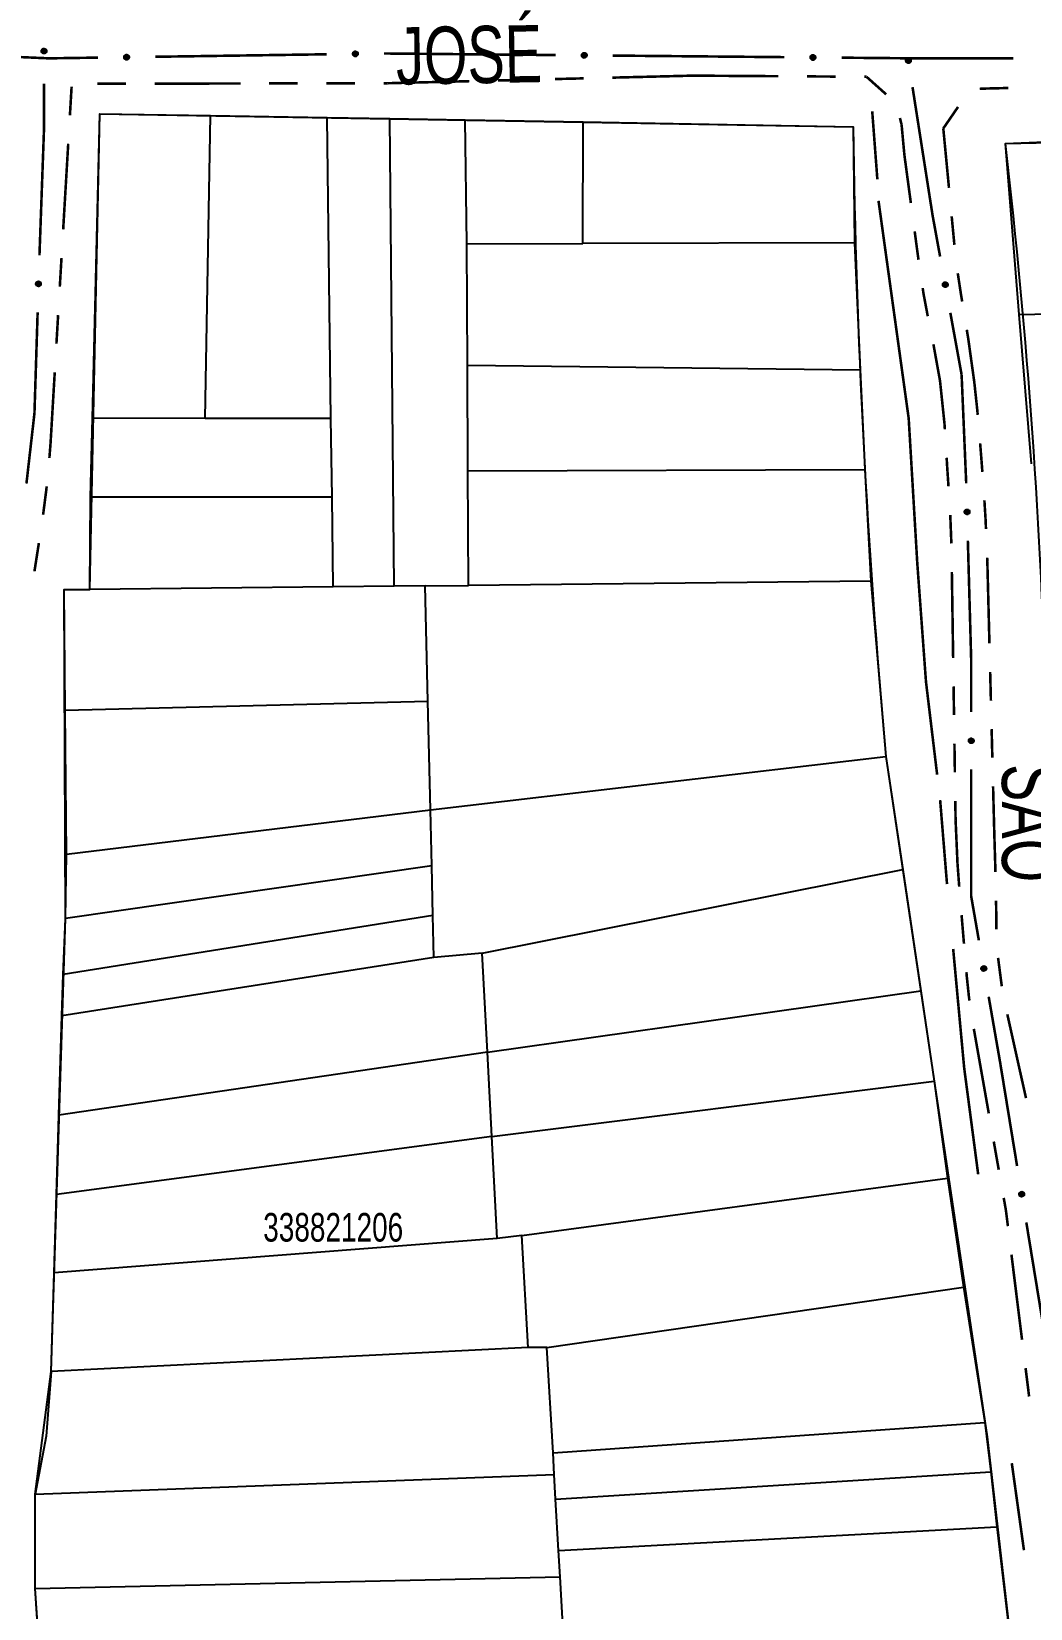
# Model space of a CAD drawing. Extents: x 203614 to 206284, y 4847494 to 4848495.
# Drawn here: x 204027.7 to 204097.5, y 4847728.4 to 4847838.7 of the extents above; entities that cross this region are included whole.
import ezdxf

# ---------------------------------------------------------------- set-up
doc = ezdxf.new("R2010")
doc.units = 0
doc.header["$LTSCALE"] = 1.5
doc.header["$MEASUREMENT"] = 0
doc.linetypes.add('PHANTOMX2', pattern=[5, 2.5, -0.5, 0.5, -0.5, 0.5, -0.5])
for name, color, linetype in [('CD-MALHA-LOTES', 40, 'CONTINUOUS'), ('CD_TXT_QUADRA', 7, 'CONTINUOUS'), ('HD-VALAS-DRENOS', 170, 'CONTINUOUS'), ('RU-QUADRAS', 210, 'CONTINUOUS'), ('SV-EIXO-RUA-N-PAV', 6, 'CONTINUOUS'), ('SV-RUA-NAO-PAV-S-GUIA-C-GUIA', 7, 'PHANTOMX2'), ('SV-TXT-RUA-N-PAV-S-GUIA-C-GUIA', 7, 'CONTINUOUS')]:
    doc.layers.add(name, color=color, linetype=linetype)
doc.styles.add('ARIAL', font='ARIAL.TTF')

msp = doc.modelspace()

# ---------------------------------------------------------------- linework, layer by layer
at = {"layer": 'CD-MALHA-LOTES', "flags": 128}
for points in [[(204031.95, 4847811.65), (204032.48, 4847832.94)], [(204032.48, 4847832.94), (204040.22, 4847832.82)], [(204039.83, 4847811.64), (204040.22, 4847832.82)], [(204040.22, 4847832.82), (204048.36, 4847832.68)], [(204048.63, 4847811.64), (204048.36, 4847832.68)], [(204048.36, 4847832.68), (204052.75, 4847832.6)], [(204052.75, 4847832.6), (204058.02, 4847832.51)], [(204053.05, 4847799.9), (204052.75, 4847832.6)], [(204058.02, 4847832.51), (204066.26, 4847832.36)], [(204058.13, 4847823.85), (204058.02, 4847832.51)], [(204066.25, 4847823.87), (204066.26, 4847832.36)], [(204066.26, 4847832.36), (204085.15, 4847832.02)], [(204085.15, 4847832.02), (204085.25, 4847823.91)], [(204095.79, 4847830.85), (204102.95, 4847831.16)], [(204096.76, 4847818.91), (204095.79, 4847830.85)], [(204058.13, 4847823.85), (204066.25, 4847823.87)], [(204058.17, 4847815.35), (204058.13, 4847823.85)], [(204085.25, 4847823.91), (204066.25, 4847823.87)], [(204085.25, 4847823.91), (204085.64, 4847815.04)], [(204096.76, 4847818.91), (204103.27, 4847819.04)], [(204097.61, 4847808.46), (204096.76, 4847818.91)], [(204058.21, 4847807.97), (204058.17, 4847815.35)], [(204058.17, 4847815.35), (204085.64, 4847815.04)], [(204085.64, 4847815.04), (204085.97, 4847808.06)], [(204031.82, 4847806.13), (204031.95, 4847811.65)], [(204039.83, 4847811.64), (204031.95, 4847811.65)], [(204048.63, 4847811.64), (204039.83, 4847811.64)], [(204048.71, 4847806.13), (204048.63, 4847811.64)], [(204058.21, 4847807.97), (204085.97, 4847808.06)], [(204058.25, 4847799.96), (204058.21, 4847807.97)], [(204085.97, 4847808.06), (204086.39, 4847800.27)], [(204031.77, 4847799.67), (204031.82, 4847806.13)], [(204048.71, 4847806.13), (204031.82, 4847806.13)], [(204048.79, 4847799.86), (204048.71, 4847806.13)], [(204053.05, 4847799.9), (204048.79, 4847799.86)], [(204055.22, 4847799.93), (204053.05, 4847799.9)], [(204055.22, 4847799.93), (204058.25, 4847799.96)], [(204055.41, 4847791.88), (204055.22, 4847799.93)], [(204086.39, 4847800.27), (204058.25, 4847799.96)], [(204086.39, 4847800.27), (204087.44, 4847788)], [(204029.97, 4847799.67), (204031.77, 4847799.67)], [(204030.05, 4847791.23), (204029.97, 4847799.67)], [(204048.79, 4847799.86), (204031.77, 4847799.67)], [(204030.05, 4847791.23), (204055.41, 4847791.88)], [(204030.15, 4847781.18), (204030.05, 4847791.23)], [(204055.59, 4847784.27), (204055.41, 4847791.88)], [(204055.59, 4847784.27), (204087.44, 4847788)], [(204087.44, 4847788), (204088.62, 4847780.11)], [(204030.15, 4847781.18), (204055.59, 4847784.27)], [(204055.68, 4847780.36), (204055.59, 4847784.27)], [(204030.07, 4847776.67), (204030.15, 4847781.18)], [(204055.68, 4847780.36), (204030.07, 4847776.67)], [(204055.76, 4847776.88), (204055.68, 4847780.36)], [(204059.2, 4847774.25), (204088.62, 4847780.11)], [(204088.62, 4847780.11), (204089.88, 4847771.61)], [(204055.76, 4847776.88), (204029.9, 4847772.77)], [(204055.83, 4847773.94), (204055.76, 4847776.88)], [(204029.9, 4847772.77), (204030.07, 4847776.67)], [(204055.83, 4847773.94), (204029.81, 4847769.86)], [(204059.2, 4847774.25), (204055.83, 4847773.94)], [(204059.57, 4847767.33), (204059.2, 4847774.25)], [(204029.81, 4847769.86), (204029.9, 4847772.77)], [(204059.57, 4847767.33), (204089.88, 4847771.61)], [(204089.88, 4847771.61), (204090.82, 4847765.3)], [(204029.61, 4847762.93), (204029.81, 4847769.86)], [(204059.57, 4847767.33), (204029.61, 4847762.93)], [(204059.88, 4847761.44), (204059.57, 4847767.33)], [(204059.88, 4847761.44), (204090.82, 4847765.3)], [(204090.82, 4847765.3), (204091.74, 4847758.53)], [(204029.44, 4847757.37), (204029.61, 4847762.93)], [(204059.88, 4847761.44), (204029.44, 4847757.37)], [(204060.26, 4847754.3), (204059.88, 4847761.44)], [(204061.99, 4847754.51), (204091.74, 4847758.53)], [(204091.74, 4847758.53), (204092.86, 4847750.91)], [(204029.28, 4847751.9), (204029.44, 4847757.37)], [(204060.26, 4847754.3), (204029.28, 4847751.9)], [(204061.99, 4847754.51), (204060.26, 4847754.3)], [(204062.43, 4847746.69), (204061.99, 4847754.51)], [(204029.07, 4847745.01), (204029.28, 4847751.9)], [(204063.73, 4847746.69), (204092.86, 4847750.91)], [(204092.86, 4847750.91), (204094.36, 4847741.45)], [(204062.43, 4847746.69), (204029.07, 4847745.01)], [(204063.73, 4847746.69), (204062.43, 4847746.69)], [(204064.16, 4847739.32), (204063.73, 4847746.69)], [(204029.07, 4847745.01), (204028.73, 4847740.49), (204027.94, 4847736.42)], [(204064.16, 4847739.32), (204094.36, 4847741.45)], [(204094.36, 4847741.45), (204094.77, 4847737.98)], [(204064.24, 4847737.81), (204064.16, 4847739.32)], [(204027.94, 4847736.42), (204064.24, 4847737.81)], [(204064.34, 4847736.07), (204064.24, 4847737.81)], [(204064.34, 4847736.07), (204094.77, 4847737.98)], [(204094.77, 4847737.98), (204095.2, 4847734.14)], [(204027.95, 4847729.84), (204027.94, 4847736.42)], [(204064.55, 4847732.5), (204064.34, 4847736.07)], [(204064.55, 4847732.5), (204095.2, 4847734.14)], [(204095.2, 4847734.14), (204096.31, 4847724.63)], [(204064.66, 4847730.65), (204064.55, 4847732.5)], [(204027.95, 4847729.84), (204064.66, 4847730.65)], [(204064.97, 4847725.23), (204064.66, 4847730.65)], [(204028.36, 4847723.71), (204027.95, 4847729.84)]]:
    msp.add_lwpolyline(points, dxfattribs=at)
at = {"layer": 'HD-VALAS-DRENOS', "const_width": 0.18, "flags": 128}
for points in [[(204086.84, 4847828.35), (204086.48, 4847833.11)], [(204091.02, 4847786.73), (204090.24, 4847793.22), (204089.63, 4847801.53), (204089.03, 4847811.64), (204086.92, 4847826.85)], [(204091.71, 4847779.08), (204091.23, 4847784.95)], [(204093.89, 4847758.79), (204092.91, 4847766.23), (204092.14, 4847774.55)], [(204097.09, 4847732.51), (204096.24, 4847738.6)]]:
    msp.add_lwpolyline(points, dxfattribs=at)
at = {"layer": 'RU-QUADRAS', "color": 6, "linetype": 'Continuous'}
msp.add_lwpolyline([(204027.95, 4847729.84), (204027.94, 4847736.42), (204029.07, 4847745.01), (204030.07, 4847776.67), (204029.97, 4847799.67), (204031.77, 4847799.67), (204032.48, 4847832.94), (204085.15, 4847832.02, 0.0194719882), (204087.44, 4847788), (204094.52, 4847740.43), (204098.13, 4847708.97), (204098.47, 4847690.96), (204099.57, 4847691.03), (204099.59, 4847686.27), (204091.74, 4847686.36), (204044.85, 4847684.53), (204044.98, 4847683.22), (204029.17, 4847682.6), (204028.93, 4847715)], format="xyb", close=True, dxfattribs=at)
msp.add_lwpolyline([(204098.66, 4847790.33, 0.0225696712), (204095.79, 4847830.85), (204128.1, 4847831.56)], format="xyb", dxfattribs=at)
at = {"layer": 'SV-EIXO-RUA-N-PAV', "flags": 128}
for points in [[(204028.417994, 4847837.221734), (204028.396439, 4847837.265637), (204028.386891, 4847837.307776), (204028.389043, 4847837.345215), (204028.399571, 4847837.377802), (204028.414097, 4847837.409928), (204028.435888, 4847837.439086), (204028.467243, 4847837.466091), (204028.511131, 4847837.488023), (204028.554941, 4847837.494967), (204028.591759, 4847837.494821), (204028.626371, 4847837.485799), (204028.657343, 4847837.471165), (204028.686883, 4847837.447528), (204028.713939, 4847837.415486), (204028.734925, 4847837.370822), (204028.744002, 4847837.329445), (204028.74097, 4847837.293287), (204028.731679, 4847837.258548), (204028.716457, 4847837.225928), (204028.694901, 4847837.197429), (204028.662591, 4847837.170245), (204028.618232, 4847837.150116), (204028.577067, 4847837.140592), (204028.540876, 4847837.143116), (204028.506881, 4847837.153032), (204028.474482, 4847837.167209), (204028.44426, 4847837.187894), (204028.417994, 4847837.221734)], [(204034.199313, 4847836.997277), (204034.232887, 4847837.032841), (204034.269015, 4847837.05654), (204034.304837, 4847837.067634), (204034.339048, 4847837.069183), (204034.374227, 4847837.066826), (204034.409169, 4847837.056625), (204034.445444, 4847837.036712), (204034.481355, 4847837.003283), (204034.503201, 4847836.964677), (204034.515956, 4847836.93014), (204034.519626, 4847836.89456), (204034.516763, 4847836.860424), (204034.504967, 4847836.824478), (204034.484428, 4847836.787915), (204034.449939, 4847836.752618), (204034.414361, 4847836.729626), (204034.379431, 4847836.719805), (204034.343637, 4847836.716343), (204034.307752, 4847836.71918), (204034.273509, 4847836.729391), (204034.236733, 4847836.750137), (204034.202346, 4847836.784639), (204034.179009, 4847836.819862), (204034.168701, 4847836.854645), (204034.166085, 4847836.889961), (204034.16802, 4847836.925273), (204034.176812, 4847836.960825), (204034.199313, 4847836.997277)], [(204050.19761, 4847837.230733), (204050.231184, 4847837.266297), (204050.267312, 4847837.289997), (204050.303134, 4847837.30109), (204050.337345, 4847837.30264), (204050.372523, 4847837.300283), (204050.407466, 4847837.290081), (204050.44374, 4847837.270169), (204050.479652, 4847837.236739), (204050.501498, 4847837.198134), (204050.514253, 4847837.163596), (204050.517922, 4847837.128016), (204050.51506, 4847837.093881), (204050.503263, 4847837.057935), (204050.482725, 4847837.021371), (204050.448236, 4847836.986074), (204050.412658, 4847836.963082), (204050.377727, 4847836.953262), (204050.341934, 4847836.949799), (204050.306049, 4847836.952636), (204050.271806, 4847836.962847), (204050.23503, 4847836.983593), (204050.200642, 4847837.018095), (204050.177306, 4847837.053318), (204050.166997, 4847837.088101), (204050.164382, 4847837.123417), (204050.166317, 4847837.158729), (204050.175109, 4847837.194281), (204050.19761, 4847837.230733)], [(204066.199423, 4847837.132014), (204066.233833, 4847837.166771), (204066.270513, 4847837.189606), (204066.306589, 4847837.199846), (204066.340827, 4847837.200583), (204066.375939, 4847837.197391), (204066.41063, 4847837.186363), (204066.446421, 4847837.165594), (204066.481529, 4847837.131322), (204066.502452, 4847837.092208), (204066.514383, 4847837.057378), (204066.517207, 4847837.02172), (204066.513535, 4847836.987663), (204066.500888, 4847836.952007), (204066.479487, 4847836.915941), (204066.44417, 4847836.881473), (204066.408056, 4847836.859333), (204066.372902, 4847836.850344), (204066.337037, 4847836.847732), (204066.301229, 4847836.85142), (204066.267238, 4847836.862442), (204066.230965, 4847836.884055), (204066.197406, 4847836.919364), (204066.174913, 4847836.955131), (204066.165433, 4847836.990149), (204066.163657, 4847837.025517), (204066.16643, 4847837.060773), (204066.176064, 4847837.096106), (204066.199423, 4847837.132014)], [(204082.198753, 4847836.985543), (204082.233162, 4847837.020299), (204082.269843, 4847837.043134), (204082.305918, 4847837.053375), (204082.340156, 4847837.054111), (204082.375269, 4847837.05092), (204082.409959, 4847837.039892), (204082.445751, 4847837.019123), (204082.480858, 4847836.98485), (204082.501781, 4847836.945737), (204082.513713, 4847836.910906), (204082.516536, 4847836.875249), (204082.512865, 4847836.841191), (204082.500218, 4847836.805535), (204082.478817, 4847836.76947), (204082.443499, 4847836.735002), (204082.407385, 4847836.712861), (204082.372232, 4847836.703873), (204082.336366, 4847836.701261), (204082.300558, 4847836.704949), (204082.266568, 4847836.715971), (204082.230294, 4847836.737584), (204082.196736, 4847836.772892), (204082.174243, 4847836.80866), (204082.164763, 4847836.843678), (204082.162986, 4847836.879046), (204082.165759, 4847836.914302), (204082.175393, 4847836.949635), (204082.198753, 4847836.985543)], [(204089.096544, 4847836.798972), (204089.136463, 4847836.770713), (204089.164992, 4847836.738264), (204089.180998, 4847836.70435), (204089.187327, 4847836.670694), (204089.189924, 4847836.635533), (204089.184722, 4847836.599506), (204089.17009, 4847836.560798), (204089.142024, 4847836.520555), (204089.106862, 4847836.493514), (204089.074453, 4847836.476044), (204089.039738, 4847836.467423), (204089.005539, 4847836.465473), (204088.968294, 4847836.472114), (204088.929213, 4847836.487325), (204088.88943, 4847836.516526), (204088.861679, 4847836.54853), (204088.847059, 4847836.581739), (204088.838613, 4847836.616694), (204088.836392, 4847836.652622), (204088.841703, 4847836.687958), (204088.857089, 4847836.72728), (204088.88643, 4847836.766163), (204088.918034, 4847836.794207), (204088.951029, 4847836.809289), (204088.98563, 4847836.816829), (204089.020864, 4847836.819863), (204089.057298, 4847836.81614), (204089.096544, 4847836.798972)], [(204028.070861, 4847820.905249), (204028.036883, 4847820.940427), (204028.014873, 4847820.977609), (204028.005442, 4847821.013904), (204028.005471, 4847821.04815), (204028.009446, 4847821.083182), (204028.021247, 4847821.117618), (204028.04281, 4847821.152936), (204028.077859, 4847821.187269), (204028.11743, 4847821.207312), (204028.152519, 4847821.218462), (204028.18823, 4847821.220488), (204028.222198, 4847821.216056), (204028.257562, 4847821.202615), (204028.29314, 4847821.180413), (204028.32681, 4847821.144335), (204028.348138, 4847821.107735), (204028.356338, 4847821.072389), (204028.358148, 4847821.036474), (204028.35366, 4847821.000758), (204028.341882, 4847820.967022), (204028.319463, 4847820.93124), (204028.283413, 4847820.89848), (204028.247152, 4847820.876791), (204028.211931, 4847820.868097), (204028.176532, 4847820.867111), (204028.141347, 4847820.870672), (204028.106238, 4847820.881093), (204028.070861, 4847820.905249)], [(204091.667064, 4847821.147093), (204091.707677, 4847821.119843), (204091.73701, 4847821.088117), (204091.753859, 4847821.054615), (204091.761028, 4847821.021128), (204091.764505, 4847820.986043), (204091.760205, 4847820.949896), (204091.746547, 4847820.910835), (204091.719496, 4847820.869902), (204091.685022, 4847820.84199), (204091.653061, 4847820.823714), (204091.618572, 4847820.814227), (204091.584432, 4847820.811421), (204091.547033, 4847820.817129), (204091.507583, 4847820.831357), (204091.467082, 4847820.859553), (204091.438539, 4847820.890853), (204091.423092, 4847820.923686), (204091.413775, 4847820.958418), (204091.410655, 4847820.99428), (204091.41508, 4847821.029738), (204091.429477, 4847821.069432), (204091.457837, 4847821.109038), (204091.488729, 4847821.137863), (204091.521337, 4847821.153766), (204091.555738, 4847821.16217), (204091.590885, 4847821.166084), (204091.6274, 4847821.163275), (204091.667064, 4847821.147093)], [(204093.217267, 4847805.243943), (204093.253276, 4847805.210847), (204093.277456, 4847805.175039), (204093.289027, 4847805.139368), (204093.291034, 4847805.105181), (204093.289147, 4847805.069974), (204093.279414, 4847805.034899), (204093.259987, 4847804.998361), (204093.22704, 4847804.962006), (204093.18873, 4847804.939647), (204093.154366, 4847804.926431), (204093.118838, 4847804.922287), (204093.084668, 4847804.924693), (204093.048567, 4847804.936008), (204093.011733, 4847804.956056), (204092.975978, 4847804.99007), (204092.952513, 4847805.025338), (204092.942227, 4847805.060134), (204092.938286, 4847805.095878), (204092.940643, 4847805.131798), (204092.950396, 4847805.166174), (204092.970648, 4847805.203225), (204093.004688, 4847805.23807), (204093.039596, 4847805.261875), (204093.074238, 4847805.272647), (204093.109516, 4847805.275734), (204093.144851, 4847805.274271), (204093.180517, 4847805.265955), (204093.217267, 4847805.243943)], [(204093.510081, 4847789.244959), (204093.545151, 4847789.210869), (204093.568321, 4847789.174399), (204093.578891, 4847789.138419), (204093.579941, 4847789.104189), (204093.577071, 4847789.069049), (204093.566361, 4847789.034259), (204093.545921, 4847788.998279), (204093.511971, 4847788.962859), (204093.473051, 4847788.941579), (204093.438331, 4847788.929329), (204093.402701, 4847788.926179), (204093.368611, 4847788.929539), (204093.332841, 4847788.941859), (204093.296581, 4847788.962929), (204093.261791, 4847788.997929), (204093.239321, 4847789.033839), (204093.230011, 4847789.068909), (204093.227071, 4847789.104749), (204093.230431, 4847789.140589), (204093.241141, 4847789.174679), (204093.262421, 4847789.211149), (204093.297421, 4847789.245029), (204093.332981, 4847789.267849), (204093.367911, 4847789.277649), (204093.403261, 4847789.279749), (204093.438541, 4847789.277299), (204093.473961, 4847789.267989), (204093.510081, 4847789.244959)], [(204094.36419, 4847773.337854), (204094.404592, 4847773.310291), (204094.433678, 4847773.278339), (204094.450268, 4847773.244708), (204094.457178, 4847773.211166), (204094.460383, 4847773.176055), (204094.455804, 4847773.139943), (204094.441844, 4847773.100988), (204094.414478, 4847773.060266), (204094.379789, 4847773.032621), (204094.347687, 4847773.014593), (204094.313127, 4847773.005373), (204094.278966, 4847773.002831), (204094.241612, 4847773.008828), (204094.202273, 4847773.023361), (204094.161992, 4847773.051869), (204094.133691, 4847773.083389), (204094.118499, 4847773.11634), (204094.10945, 4847773.151143), (204094.106608, 4847773.187028), (204094.111307, 4847773.222451), (204094.126011, 4847773.262032), (204094.154675, 4847773.301418), (204094.18579, 4847773.330003), (204094.218519, 4847773.345654), (204094.252984, 4847773.353791), (204094.288161, 4847773.357433), (204094.324653, 4847773.354342), (204094.36419, 4847773.337854)], [(204097.018393, 4847757.558604), (204097.058509, 4847757.530628), (204097.087267, 4847757.49838), (204097.103511, 4847757.46458), (204097.110077, 4847757.430969), (204097.112922, 4847757.395827), (204097.107973, 4847757.359764), (204097.093614, 4847757.320955), (204097.065832, 4847757.280515), (204097.030861, 4847757.253227), (204096.998576, 4847757.235529), (204096.963923, 4847757.226664), (204096.929738, 4847757.224472), (204096.892448, 4847757.230852), (204096.85326, 4847757.245787), (204096.813273, 4847757.274707), (204096.785297, 4847757.306515), (204096.770443, 4847757.33962), (204096.761752, 4847757.374514), (204096.759278, 4847757.410426), (204096.764339, 4847757.445799), (204096.779448, 4847757.485228), (204096.808515, 4847757.524317), (204096.839921, 4847757.552582), (204096.872809, 4847757.567896), (204096.907355, 4847757.57568), (204096.942568, 4847757.578962), (204096.979026, 4847757.575496), (204097.018393, 4847757.558604)]]:
    msp.add_lwpolyline(points, close=True, dxfattribs=at)
for points in [[(204028.386891, 4847837.307776), (204028.414097, 4847837.409928)], [(204028.390892, 4847837.289635), (204028.422943, 4847837.415839)], [(204028.396439, 4847837.265637), (204028.435888, 4847837.439086)], [(204028.407225, 4847837.246125), (204028.449474, 4847837.445483)], [(204028.417994, 4847837.221734), (204028.467243, 4847837.466091)], [(204028.433103, 4847837.205001), (204028.489772, 4847837.473105)], [(204028.44426, 4847837.187894), (204028.511131, 4847837.488023)], [(204028.461096, 4847837.181959), (204028.531079, 4847837.487327)], [(204028.474482, 4847837.167209), (204028.554941, 4847837.494967)], [(204028.490924, 4847837.164056), (204028.569997, 4847837.49081)], [(204028.506881, 4847837.153032), (204028.591759, 4847837.494821)], [(204028.525159, 4847837.150375), (204028.610934, 4847837.487775)], [(204028.540876, 4847837.143116), (204028.626371, 4847837.485799)], [(204028.560864, 4847837.144863), (204028.641314, 4847837.475471)], [(204028.577067, 4847837.140592), (204028.657343, 4847837.471165)], [(204028.599323, 4847837.147061), (204028.67151, 4847837.45454)], [(204028.618232, 4847837.150116), (204028.686883, 4847837.447528)], [(204028.640263, 4847837.164311), (204028.699868, 4847837.428468)], [(204028.662591, 4847837.170245), (204028.713939, 4847837.415486)], [(204028.678358, 4847837.189823), (204028.722259, 4847837.385692)], [(204028.694901, 4847837.197429), (204028.734925, 4847837.370822)], [(204028.70654, 4847837.215979), (204028.737765, 4847837.343927)], [(204028.716457, 4847837.225928), (204028.744002, 4847837.329445)], [(204034.166085, 4847836.889961), (204034.515956, 4847836.93014)], [(204034.16802, 4847836.925273), (204034.503201, 4847836.964677)], [(204034.168701, 4847836.854645), (204034.519626, 4847836.89456)], [(204034.169997, 4847836.871909), (204034.516071, 4847836.909711)], [(204034.170824, 4847836.908767), (204034.504578, 4847836.949119)], [(204034.176812, 4847836.960825), (204034.481355, 4847837.003283)], [(204034.177148, 4847836.942976), (204034.487688, 4847836.984354)], [(204034.177336, 4847836.836535), (204034.515184, 4847836.876946)], [(204034.179009, 4847836.819862), (204034.516763, 4847836.860424)], [(204034.188929, 4847836.977265), (204034.459903, 4847837.018065)], [(204034.192862, 4847836.80128), (204034.506151, 4847836.841333)], [(204034.199313, 4847836.997277), (204034.445444, 4847837.036712)], [(204034.202346, 4847836.784639), (204034.504967, 4847836.824478)], [(204034.218388, 4847837.015906), (204034.419918, 4847837.04614)], [(204034.223356, 4847836.768973), (204034.491661, 4847836.80564)], [(204034.232887, 4847837.032841), (204034.409169, 4847837.056625)], [(204034.236733, 4847836.750137), (204034.484428, 4847836.787915)], [(204034.253424, 4847837.046439), (204034.382861, 4847837.06061)], [(204034.260593, 4847836.742223), (204034.459433, 4847836.769689)], [(204034.269015, 4847837.05654), (204034.374227, 4847837.066826)], [(204034.273509, 4847836.729391), (204034.449939, 4847836.752618)], [(204034.294961, 4847836.724984), (204034.425742, 4847836.740539)], [(204034.307752, 4847836.71918), (204034.414361, 4847836.729626)], [(204050.164382, 4847837.123417), (204050.514253, 4847837.163596)], [(204050.166317, 4847837.158729), (204050.501498, 4847837.198134)], [(204050.166997, 4847837.088101), (204050.517922, 4847837.128016)], [(204050.168294, 4847837.105366), (204050.514367, 4847837.143168)], [(204050.16912, 4847837.142224), (204050.502875, 4847837.182575)], [(204050.175109, 4847837.194281), (204050.479652, 4847837.236739)], [(204050.175444, 4847837.176433), (204050.485985, 4847837.21781)], [(204050.175633, 4847837.069991), (204050.513481, 4847837.110403)], [(204050.177306, 4847837.053318), (204050.51506, 4847837.093881)], [(204050.187226, 4847837.210721), (204050.4582, 4847837.251521)], [(204050.191159, 4847837.034736), (204050.504448, 4847837.07479)], [(204050.19761, 4847837.230733), (204050.44374, 4847837.270169)], [(204050.200642, 4847837.018095), (204050.503263, 4847837.057935)], [(204050.216685, 4847837.249362), (204050.418215, 4847837.279596)], [(204050.221653, 4847837.002429), (204050.489957, 4847837.039097)], [(204050.231184, 4847837.266297), (204050.407466, 4847837.290081)], [(204050.23503, 4847836.983593), (204050.482725, 4847837.021371)], [(204050.251721, 4847837.279896), (204050.381157, 4847837.294067)], [(204050.258889, 4847836.975679), (204050.45773, 4847837.003145)], [(204050.267312, 4847837.289997), (204050.372523, 4847837.300283)], [(204050.271806, 4847836.962847), (204050.448236, 4847836.986074)], [(204050.293258, 4847836.95844), (204050.424039, 4847836.973995)], [(204050.306049, 4847836.952636), (204050.412658, 4847836.963082)], [(204066.163657, 4847837.025517), (204066.514383, 4847837.057378)], [(204066.165433, 4847836.990149), (204066.517207, 4847837.02172)], [(204066.16643, 4847837.060773), (204066.502452, 4847837.092208)], [(204066.167139, 4847837.007378), (204066.514013, 4847837.036952)], [(204066.168841, 4847837.044206), (204066.503459, 4847837.076622)], [(204066.173636, 4847836.971839), (204066.512349, 4847837.004218)], [(204066.174913, 4847836.955131), (204066.513535, 4847836.987663)], [(204066.175975, 4847837.078255), (204066.487411, 4847837.112248)], [(204066.176064, 4847837.096106), (204066.481529, 4847837.131322)], [(204066.188321, 4847836.936226), (204066.502473, 4847836.968829)], [(204066.188568, 4847837.112254), (204066.460434, 4847837.146609)], [(204066.197406, 4847836.919364), (204066.500888, 4847836.952007)], [(204066.199423, 4847837.132014), (204066.446421, 4847837.165594)], [(204066.218039, 4847836.903204), (204066.487139, 4847836.93349)], [(204066.218936, 4847837.150185), (204066.421126, 4847837.175625)], [(204066.230965, 4847836.884055), (204066.479487, 4847836.915941)], [(204066.233833, 4847837.166771), (204066.41063, 4847837.186363)], [(204066.25463, 4847836.875577), (204066.454067, 4847836.898314)], [(204066.254687, 4847837.179878), (204066.384423, 4847837.190972)], [(204066.267238, 4847836.862442), (204066.44417, 4847836.881473)], [(204066.270513, 4847837.189606), (204066.375939, 4847837.197391)], [(204066.288579, 4847836.857527), (204066.419693, 4847836.869972)], [(204066.301229, 4847836.85142), (204066.408056, 4847836.859333)], [(204082.162986, 4847836.879046), (204082.513713, 4847836.910906)], [(204082.164763, 4847836.843678), (204082.516536, 4847836.875249)], [(204082.165759, 4847836.914302), (204082.501781, 4847836.945737)], [(204082.166468, 4847836.860907), (204082.513342, 4847836.890481)], [(204082.16817, 4847836.897735), (204082.502789, 4847836.93015)], [(204082.172966, 4847836.825368), (204082.511678, 4847836.857746)], [(204082.174243, 4847836.80866), (204082.512865, 4847836.841191)], [(204082.175305, 4847836.931784), (204082.48674, 4847836.965776)], [(204082.175393, 4847836.949635), (204082.480858, 4847836.98485)], [(204082.18765, 4847836.789754), (204082.501802, 4847836.822358)], [(204082.187897, 4847836.965783), (204082.459763, 4847837.000138)], [(204082.196736, 4847836.772892), (204082.500218, 4847836.805535)], [(204082.198753, 4847836.985543), (204082.445751, 4847837.019123)], [(204082.217369, 4847836.756733), (204082.486468, 4847836.787019)], [(204082.218265, 4847837.003713), (204082.420456, 4847837.029154)], [(204082.230294, 4847836.737584), (204082.478817, 4847836.76947)], [(204082.233162, 4847837.020299), (204082.409959, 4847837.039892)], [(204082.253959, 4847836.729106), (204082.453396, 4847836.751843)], [(204082.254016, 4847837.033407), (204082.383753, 4847837.0445)], [(204082.266568, 4847836.715971), (204082.443499, 4847836.735002)], [(204082.269843, 4847837.043134), (204082.375269, 4847837.05092)], [(204082.287909, 4847836.711056), (204082.419022, 4847836.723501)], [(204082.300558, 4847836.704949), (204082.407385, 4847836.712861)], [(204088.836392, 4847836.652622), (204088.861679, 4847836.54853)], [(204088.840346, 4847836.666101), (204088.874079, 4847836.538791)], [(204088.841703, 4847836.687958), (204088.88943, 4847836.516526)], [(204088.852598, 4847836.702546), (204088.907663, 4847836.509518)], [(204088.857089, 4847836.72728), (204088.929213, 4847836.487325)], [(204088.873864, 4847836.743164), (204088.947777, 4847836.482648)], [(204088.88643, 4847836.766163), (204088.968294, 4847836.472114)], [(204088.901578, 4847836.777886), (204088.985149, 4847836.473304)], [(204088.918034, 4847836.794207), (204089.005539, 4847836.465473)], [(204088.934309, 4847836.7982), (204089.021677, 4847836.469352)], [(204088.951029, 4847836.809289), (204089.039738, 4847836.467423)], [(204088.968305, 4847836.810426), (204089.054242, 4847836.473067)], [(204088.98563, 4847836.816829), (204089.074453, 4847836.476044)], [(204089.004915, 4847836.814773), (204089.09165, 4847836.489969)], [(204089.020864, 4847836.819863), (204089.106862, 4847836.493514)], [(204089.039673, 4847836.813307), (204089.12417, 4847836.511632)], [(204089.057298, 4847836.81614), (204089.142024, 4847836.520555)], [(204089.075274, 4847836.806447), (204089.153653, 4847836.543868)], [(204089.096544, 4847836.798972), (204089.17009, 4847836.560798)], [(204089.117663, 4847836.782696), (204089.175846, 4847836.587393)], [(204089.136463, 4847836.770713), (204089.184722, 4847836.599506)], [(204089.152806, 4847836.752286), (204089.18498, 4847836.626113)], [(204089.164992, 4847836.738264), (204089.189924, 4847836.635533)], [(204028.014873, 4847820.977609), (204028.009446, 4847821.083182)], [(204028.024244, 4847820.961569), (204028.016054, 4847821.091521)], [(204028.036883, 4847820.940427), (204028.021247, 4847821.117618)], [(204028.053131, 4847820.925163), (204028.032217, 4847821.127872)], [(204028.070861, 4847820.905249), (204028.04281, 4847821.152936)], [(204028.090373, 4847820.893955), (204028.062104, 4847821.166521)], [(204028.106238, 4847820.881093), (204028.077859, 4847821.187269)], [(204028.124083, 4847820.880605), (204028.09706, 4847821.192723)], [(204028.141347, 4847820.870672), (204028.11743, 4847821.207312)], [(204028.157964, 4847820.872712), (204028.133036, 4847821.207971)], [(204028.176532, 4847820.867111), (204028.152519, 4847821.218462)], [(204028.194745, 4847820.870187), (204028.172931, 4847821.217635)], [(204028.211931, 4847820.868097), (204028.18823, 4847821.220488)], [(204028.23042, 4847820.875889), (204028.20562, 4847821.21524)], [(204028.247152, 4847820.876791), (204028.222198, 4847821.216056)], [(204028.266352, 4847820.889773), (204028.240779, 4847821.204575)], [(204028.283413, 4847820.89848), (204028.257562, 4847821.202615)], [(204028.30003, 4847820.918746), (204028.275766, 4847821.188455)], [(204028.319463, 4847820.93124), (204028.29314, 4847821.180413)], [(204028.328468, 4847820.95471), (204028.310195, 4847821.154605)], [(204028.341882, 4847820.967022), (204028.32681, 4847821.144335)], [(204028.347273, 4847820.988248), (204028.337761, 4847821.119607)], [(204028.35366, 4847821.000758), (204028.348138, 4847821.107735)], [(204091.410655, 4847820.99428), (204091.438539, 4847820.890853)], [(204091.414271, 4847821.007853), (204091.451179, 4847820.881428)], [(204091.41508, 4847821.029738), (204091.467082, 4847820.859553)], [(204091.425607, 4847821.044594), (204091.485485, 4847820.853004)], [(204091.429477, 4847821.069432), (204091.507583, 4847820.831357)], [(204091.44585, 4847821.085732), (204091.526259, 4847820.827147)], [(204091.457837, 4847821.109038), (204091.547033, 4847820.817129)], [(204091.472687, 4847821.121136), (204091.563853, 4847820.81874)], [(204091.488729, 4847821.137863), (204091.584432, 4847820.811421)], [(204091.504899, 4847821.142262), (204091.600468, 4847820.815704)], [(204091.521337, 4847821.153766), (204091.618572, 4847820.814227)], [(204091.538578, 4847821.155335), (204091.632931, 4847820.820232)], [(204091.555738, 4847821.16217), (204091.653061, 4847820.823714)], [(204091.575068, 4847821.160597), (204091.669904, 4847820.838065)], [(204091.590885, 4847821.166084), (204091.685022, 4847820.84199)], [(204091.609852, 4847821.160001), (204091.701871, 4847820.860535)], [(204091.6274, 4847821.163275), (204091.719496, 4847820.869902)], [(204091.645614, 4847821.154035), (204091.730539, 4847820.893499)], [(204091.667064, 4847821.147093), (204091.746547, 4847820.910835)], [(204091.688583, 4847821.131351), (204091.751636, 4847820.937566)], [(204091.707677, 4847821.119843), (204091.760205, 4847820.949896)], [(204091.724476, 4847821.10183), (204091.759797, 4847820.976502)], [(204091.73701, 4847821.088117), (204091.764505, 4847820.986043)], [(204092.940643, 4847805.131798), (204092.952513, 4847805.025338)], [(204092.946276, 4847805.144666), (204092.963577, 4847805.014104)], [(204092.950396, 4847805.166174), (204092.975978, 4847804.99007)], [(204092.963054, 4847805.179261), (204092.993174, 4847804.980805)], [(204092.970648, 4847805.203225), (204093.011733, 4847804.956056)], [(204092.989304, 4847805.216852), (204093.029553, 4847804.949061)], [(204093.004688, 4847805.23807), (204093.048567, 4847804.936008)], [(204093.021201, 4847805.247775), (204093.065437, 4847804.935049)], [(204093.039596, 4847805.261875), (204093.084668, 4847804.924693)], [(204093.056245, 4847805.26377), (204093.101167, 4847804.926492)], [(204093.074238, 4847805.272647), (204093.118838, 4847804.922287)], [(204093.091518, 4847805.271582), (204093.133941, 4847804.926044)], [(204093.109516, 4847805.275734), (204093.154366, 4847804.926431)], [(204093.128384, 4847805.271247), (204093.173192, 4847804.938062)], [(204093.144851, 4847805.274271), (204093.18873, 4847804.939647)], [(204093.162675, 4847805.265381), (204093.208198, 4847804.955421)], [(204093.180517, 4847805.265955), (204093.22704, 4847804.962006)], [(204093.197118, 4847805.254058), (204093.241535, 4847804.983654)], [(204093.217267, 4847805.243943), (204093.259987, 4847804.998361)], [(204093.236148, 4847805.225118), (204093.269073, 4847805.024011)], [(204093.253276, 4847805.210847), (204093.279414, 4847805.034899)], [(204093.267148, 4847805.190494), (204093.283047, 4847805.061258)], [(204093.277456, 4847805.175039), (204093.289147, 4847805.069974)], [(204093.230431, 4847789.140589), (204093.239321, 4847789.033839)], [(204093.236421, 4847789.153294), (204093.250066, 4847789.0223)], [(204093.241141, 4847789.174679), (204093.261791, 4847788.997929)], [(204093.25416, 4847789.187407), (204093.278721, 4847788.988187)], [(204093.262421, 4847789.211149), (204093.296581, 4847788.962929)], [(204093.28145, 4847789.224249), (204093.314199, 4847788.955438)], [(204093.297421, 4847789.245029), (204093.332841, 4847788.941859)], [(204093.314199, 4847789.254269), (204093.349676, 4847788.940428)], [(204093.332981, 4847789.267849), (204093.368611, 4847788.929539)], [(204093.349676, 4847789.269278), (204093.385154, 4847788.930877)], [(204093.367911, 4847789.277649), (204093.402701, 4847788.926179)], [(204093.385154, 4847789.276101), (204093.417903, 4847788.929512)], [(204093.403261, 4847789.279749), (204093.438331, 4847788.929329)], [(204093.421996, 4847789.274736), (204093.457474, 4847788.940428)], [(204093.438541, 4847789.277299), (204093.473051, 4847788.941579)], [(204093.456109, 4847789.267914), (204093.492951, 4847788.956803)], [(204093.473961, 4847789.267989), (204093.511971, 4847788.962859)], [(204093.490222, 4847789.255633), (204093.527064, 4847788.984093)], [(204093.510081, 4847789.244959), (204093.545921, 4847788.998279)], [(204093.528429, 4847789.225614), (204093.555719, 4847789.023664)], [(204093.545151, 4847789.210869), (204093.566361, 4847789.034259)], [(204093.558448, 4847789.190136), (204093.570729, 4847789.060506)], [(204093.568321, 4847789.174399), (204093.577071, 4847789.069049)], [(204094.106608, 4847773.187028), (204094.133691, 4847773.083389)], [(204094.110329, 4847773.200573), (204094.146258, 4847773.073866)], [(204094.111307, 4847773.222451), (204094.161992, 4847773.051869)], [(204094.121948, 4847773.237225), (204094.180344, 4847773.045178)], [(204094.126011, 4847773.262032), (204094.202273, 4847773.023361)], [(204094.142509, 4847773.278205), (204094.220916, 4847773.019006)], [(204094.154675, 4847773.301418), (204094.241612, 4847773.008828)], [(204094.169618, 4847773.3134), (204094.258444, 4847773.010309)], [(204094.18579, 4847773.330003), (204094.278966, 4847773.002831)], [(204094.201993, 4847773.334277), (204094.295034, 4847773.006989)], [(204094.218519, 4847773.345654), (204094.313127, 4847773.005373)], [(204094.235772, 4847773.347089), (204094.327531, 4847773.011267)], [(204094.252984, 4847773.353791), (204094.347687, 4847773.014593)], [(204094.272302, 4847773.352069), (204094.364641, 4847773.028814)], [(204094.288161, 4847773.357433), (204094.379789, 4847773.032621)], [(204094.30708, 4847773.351204), (204094.396781, 4847773.051035)], [(204094.324653, 4847773.354342), (204094.414478, 4847773.060266)], [(204094.342794, 4847773.344961), (204094.425703, 4847773.083776)], [(204094.36419, 4847773.337854), (204094.441844, 4847773.100988)], [(204094.385587, 4847773.321946), (204094.44714, 4847773.127679)], [(204094.404592, 4847773.310291), (204094.455804, 4847773.139943)], [(204094.421251, 4847773.292148), (204094.455602, 4847773.166551)], [(204094.433678, 4847773.278339), (204094.460383, 4847773.176055)], [(204096.759278, 4847757.410426), (204096.785297, 4847757.306515)], [(204096.763137, 4847757.423932), (204096.797765, 4847757.296863)], [(204096.764339, 4847757.445799), (204096.813273, 4847757.274707)], [(204096.775131, 4847757.460463), (204096.831555, 4847757.267828)], [(204096.779448, 4847757.485228), (204096.85326, 4847757.245787)], [(204096.796111, 4847757.50123), (204096.871857, 4847757.241241)], [(204096.808515, 4847757.524317), (204096.892448, 4847757.230852)], [(204096.82358, 4847757.536146), (204096.909294, 4847757.23216)], [(204096.839921, 4847757.552582), (204096.929738, 4847757.224472)], [(204096.856167, 4847757.55669), (204096.945848, 4847757.228465)], [(204096.872809, 4847757.567896), (204096.963923, 4847757.226664)], [(204096.890076, 4847757.569155), (204096.978387, 4847757.232409)], [(204096.907355, 4847757.57568), (204096.998576, 4847757.235529)], [(204096.926655, 4847757.57376), (204097.015675, 4847757.249575)], [(204096.942568, 4847757.578962), (204097.030861, 4847757.253227)], [(204096.961422, 4847757.572538), (204097.048041, 4847757.271466)], [(204096.979026, 4847757.575496), (204097.065832, 4847757.280515)], [(204096.997071, 4847757.56593), (204097.077297, 4847757.303909)], [(204097.018393, 4847757.558604), (204097.093614, 4847757.320955)], [(204097.039625, 4847757.542477), (204097.099183, 4847757.34759)], [(204097.058509, 4847757.530628), (204097.107973, 4847757.359764)], [(204097.074982, 4847757.512315), (204097.108043, 4847757.386373)], [(204097.087267, 4847757.49838), (204097.112922, 4847757.395827)]]:
    msp.add_lwpolyline(points, dxfattribs=at)
at = {"layer": 'SV-EIXO-RUA-N-PAV', "const_width": 0.18, "flags": 128}
for points in [[(204020.353361, 4847837.184662), (204028.345703, 4847836.834706)], [(204028.345703, 4847836.834706), (204028.91, 4847836.81)], [(204028.91, 4847836.81), (204032.344797, 4847836.860123)], [(204036.344371, 4847836.918487), (204048.343094, 4847837.093579)], [(204052.342677, 4847837.148785), (204064.342174, 4847837.038932)], [(204068.342006, 4847837.002314), (204080.341503, 4847836.89246)], [(204084.341336, 4847836.855843), (204089.341126, 4847836.81007)], [(204089.341126, 4847836.81007), (204089.35, 4847836.81)], [(204089.35, 4847836.81), (204096.341126, 4847836.810558)], [(204028.57, 4847831.92), (204028.57, 4847835.03858)], [(204089.298384, 4847834.797072), (204090.689785, 4847825.905278)], [(204028.538342, 4847831.039149), (204028.57, 4847831.92)], [(204028.251001, 4847823.044311), (204028.538342, 4847831.039149)], [(204090.689785, 4847825.905278), (204090.7, 4847825.84)], [(204090.7, 4847825.84), (204091.225977, 4847822.953604)], [(204027.9, 4847811.99), (204028.122407, 4847819.046383)], [(204091.943073, 4847819.018408), (204092.660169, 4847815.083211)], [(204092.660169, 4847815.083211), (204092.73, 4847814.7)], [(204092.73, 4847814.7), (204093.052934, 4847807.096376)], [(204027.79343, 4847811.055947), (204027.9, 4847811.99)], [(204027.339996, 4847807.081731), (204027.79343, 4847811.055947)], [(204093.167144, 4847803.098024), (204093.390741, 4847795.101149)], [(204093.390741, 4847795.101149), (204093.4, 4847794.77)], [(204093.4, 4847794.77), (204093.4, 4847791.101278)], [(204093.4, 4847787.101278), (204093.4, 4847779.101278)], [(204093.4, 4847779.101278), (204093.4, 4847778.23)], [(204093.4, 4847778.23), (204093.937084, 4847775.147722)], [(204094.623733, 4847771.207098), (204095.310382, 4847767.266475)], [(204095.310382, 4847767.266475), (204095.43, 4847766.58)], [(204095.43, 4847766.58), (204096.609861, 4847759.372755)], [(204097.256079, 4847755.425299), (204098.38696, 4847748.517253)]]:
    msp.add_lwpolyline(points, dxfattribs=at)
at = {"layer": 'SV-RUA-NAO-PAV-S-GUIA-C-GUIA', "const_width": 0.18, "flags": 128}
for points in [[(204048.308385, 4847835.062259), (204050.308382, 4847835.065884)], [(204052.308379, 4847835.069509), (204052.61, 4847835.07)], [(204052.61, 4847835.07), (204058.306617, 4847835.211681)], [(204060.305998, 4847835.261408), (204062.30538, 4847835.311135)], [(204064.304762, 4847835.360862), (204066.304143, 4847835.410589)], [(204068.303525, 4847835.460316), (204073.301979, 4847835.584633)], [(204073.301979, 4847835.584633), (204073.92, 4847835.6)], [(204073.92, 4847835.6), (204079.91987, 4847835.56052)], [(204081.919827, 4847835.54736), (204083.919784, 4847835.534199)], [(204085.91974, 4847835.521039), (204086.08, 4847835.52)], [(204086.08, 4847835.52), (204087.452093, 4847834.294441)], [(204030.380256, 4847832.832241), (204030.49812, 4847834.828765)], [(204032.308411, 4847835.03326), (204034.308408, 4847835.036884)], [(204036.308405, 4847835.040509), (204042.308395, 4847835.051384)], [(204044.308392, 4847835.055009), (204046.308388, 4847835.058634)], [(204093.997016, 4847834.6756), (204094.11, 4847834.69)], [(204094.11, 4847834.69), (204095.995515, 4847834.737049)], [(204091.45, 4847831.91), (204092.482775, 4847833.41372)], [(204088.415072, 4847832.638062), (204088.531076, 4847832.198655)], [(204088.531076, 4847832.198655), (204088.673554, 4847830.659698)], [(204091.466685, 4847831.735019), (204091.45, 4847831.91)], [(204029.908799, 4847824.846145), (204030.262392, 4847830.835717)], [(204088.673554, 4847830.659698), (204088.73, 4847830.05)], [(204091.846369, 4847827.753079), (204091.466685, 4847831.735019)], [(204088.73, 4847830.05), (204088.7301, 4847830.0501)], [(204088.73, 4847830.05), (204089.182301, 4847826.692778)], [(204092.226053, 4847823.77114), (204092.036211, 4847825.76211)], [(204089.449227, 4847824.71067), (204089.581159, 4847823.719411)], [(204089.581159, 4847823.719411), (204089.63792, 4847823.292946)], [(204089.63792, 4847823.292946), (204089.715794, 4847822.728519)], [(204029.673071, 4847820.853097), (204029.790935, 4847822.849621)], [(204090.006898, 4847820.749888), (204090.07287, 4847820.324549)], [(204092.664805, 4847820.450852), (204092.461553, 4847821.785346)], [(204090.07287, 4847820.324549), (204090.363875, 4847818.782187)], [(204092.770969, 4847819.809463), (204092.664805, 4847820.450852)], [(204029.437342, 4847816.860049), (204029.555207, 4847818.856573)], [(204093.206542, 4847817.130786), (204093.093583, 4847817.835661)], [(204090.757839, 4847816.821427), (204090.769185, 4847816.766256)], [(204090.769185, 4847816.766256), (204091.114618, 4847814.853524)], [(204093.245984, 4847816.847386), (204093.206542, 4847817.130786)], [(204093.62, 4847814.16), (204093.245984, 4847816.847386)], [(204029.03, 4847809.96), (204029.319478, 4847814.863525)], [(204091.114618, 4847814.853524), (204091.22, 4847814.27)], [(204091.22, 4847814.27), (204091.470421, 4847811.876025)], [(204093.650367, 4847813.8749), (204093.62, 4847814.16)], [(204093.826634, 4847812.220034), (204093.650367, 4847813.8749)], [(204093.856363, 4847811.88558), (204093.826634, 4847812.220034)], [(204091.470421, 4847811.876025), (204091.531803, 4847811.289229)], [(204091.531803, 4847811.289229), (204091.5585, 4847810.880097)], [(204028.94543, 4847808.875496), (204029.023174, 4847809.872469)], [(204029.023174, 4847809.872469), (204029.03, 4847809.96)], [(204029.03, 4847809.96), (204029.0301, 4847809.9601)], [(204094.088869, 4847809.116989), (204094.026458, 4847809.892843)], [(204091.683798, 4847808.884033), (204091.719258, 4847808.291004)], [(204094.105826, 4847808.895999), (204094.088869, 4847809.116989)], [(204094.182336, 4847807.89893), (204094.105826, 4847808.895999)], [(204091.719258, 4847808.291004), (204091.812612, 4847806.888195)], [(204028.632844, 4847805.892306), (204028.723516, 4847806.598256)], [(204028.723516, 4847806.598256), (204028.754383, 4847806.88485)], [(204028.532326, 4847805.109698), (204028.632844, 4847805.892306)], [(204094.403427, 4847804.626966), (204094.323911, 4847805.903961)], [(204028.502281, 4847804.900886), (204028.532326, 4847805.109698)], [(204091.936162, 4847804.89208), (204092.015489, 4847802.893654)], [(204094.43383, 4847803.907075), (204094.403427, 4847804.626966)], [(204027.900577, 4847800.946464), (204028.209052, 4847802.922531)], [(204092.048441, 4847800.894099), (204092.138914, 4847794.894781)], [(204094.53, 4847801.63), (204094.518223, 4847801.908857)], [(204094.548418, 4847800.909341), (204094.53, 4847801.63)], [(204094.676163, 4847795.910973), (204094.548418, 4847800.909341)], [(204094.778359, 4847791.912279), (204094.727261, 4847793.911626)], [(204092.169072, 4847792.895009), (204092.199229, 4847790.895236)], [(204094.880555, 4847787.913584), (204094.829457, 4847789.912931)], [(204092.229387, 4847788.895463), (204092.259545, 4847786.895691)], [(204095, 4847783.24), (204094.931654, 4847785.914237)], [(204092.289703, 4847784.895918), (204092.304782, 4847783.896032)], [(204092.304782, 4847783.896032), (204092.31, 4847783.55)], [(204092.31, 4847783.55), (204092.426381, 4847780.898624)], [(204095.008897, 4847782.915232), (204095, 4847783.24)], [(204095.019213, 4847782.538659), (204095.008897, 4847782.915232)], [(204095.03785, 4847781.915652), (204095.019213, 4847782.538659)], [(204095.097654, 4847779.916547), (204095.03785, 4847781.915652)], [(204092.426381, 4847780.898624), (204092.441552, 4847780.552998)], [(204092.441552, 4847780.552998), (204092.489561, 4847779.900721)], [(204092.489561, 4847779.900721), (204092.5517, 4847779.056461)], [(204092.5517, 4847779.056461), (204092.564264, 4847778.90352)], [(204095.147702, 4847777.380627), (204095.138062, 4847777.916976)], [(204092.728022, 4847776.910236), (204092.744038, 4847776.715288)], [(204092.744038, 4847776.715288), (204092.895408, 4847774.917253)], [(204095.153718, 4847776.917102), (204095.147702, 4847777.380627)], [(204095.166697, 4847775.917186), (204095.153718, 4847776.917102)], [(204095.539811, 4847771.938765), (204095.281437, 4847773.922006)], [(204093.066061, 4847772.924548), (204093.089451, 4847772.654291)], [(204093.089451, 4847772.654291), (204093.16558, 4847771.929546)], [(204093.16558, 4847771.929546), (204093.246226, 4847771.161811)], [(204093.246226, 4847771.161811), (204093.279323, 4847770.936185)], [(204093.585497, 4847768.960076), (204094.630501, 4847763.05178)], [(204097.232537, 4847764.121987), (204095.926967, 4847769.978221)], [(204094.978836, 4847761.082348), (204095.327171, 4847759.112916)], [(204095.675506, 4847757.143484), (204095.83, 4847756.27)], [(204095.83, 4847756.27), (204095.967593, 4847755.165579)], [(204096.214849, 4847753.180922), (204096.956619, 4847747.22695)], [(204097.203875, 4847745.242293), (204097.451131, 4847743.257636)]]:
    msp.add_lwpolyline(points, dxfattribs=at)

# ---------------------------------------------------------------- texts
at = {"layer": 'CD_TXT_QUADRA', "style": 'ARIAL', "width": 0.7}
msp.add_text('338821206', height=2, dxfattribs=at).set_placement((204043.896883, 4847754.0883))
at = {"layer": 'SV-TXT-RUA-N-PAV-S-GUIA-C-GUIA', "style": 'ARIAL', "width": 0.7}
for s, rotation, p in [('JOSÉ', 1, (204053.21, 4847834.97, 11.65)), ('SÃO', 270, (204095.55, 4847787.47))]:
    msp.add_text(s, height=4, rotation=rotation, dxfattribs=at).set_placement(p)

doc.saveas('drawing.dxf')
